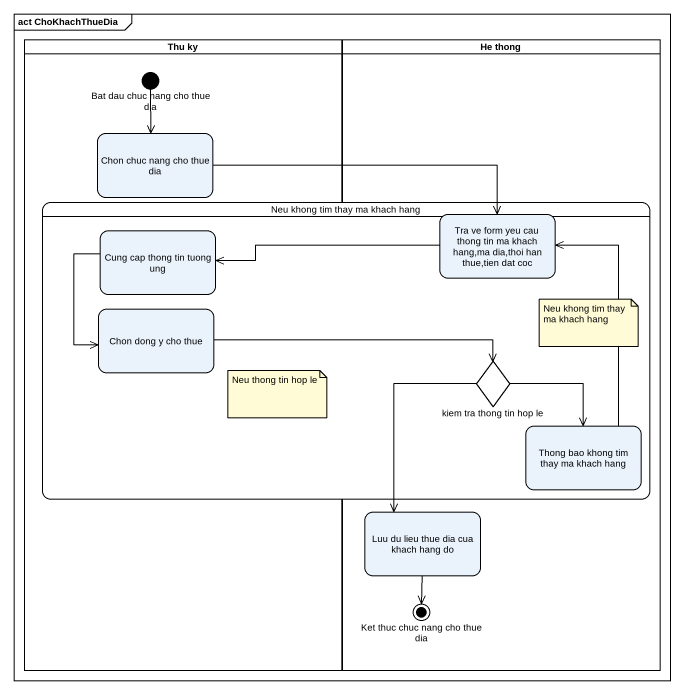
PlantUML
@startuml
mainframe act ChoKhachThueDia
hide empty description
state "Thu ky" as Thu_ky <<partition>> {
  state "Bat dau chuc nang cho thue dia" as Bat_dau_chuc_nang_cho_thue <<start>>
  state "Chon chuc nang cho thue dia" as Chon_chuc_nang_cho_thue_dia
}
state "He thong" as He_thong <<partition>> {
  state "Luu du lieu thue dia cua khach hang do" as Luu_du_lieu_thue_dia_cua
  state "Ket thuc chuc nang cho thue dia" as Ket_thuc_chuc_nang_cho_thue <<end>>
}
state "Neu khong tim thay ma khach hang" as Neu_khong_tim_thay_ma_khach {
  state "Cung cap thong tin tuong ung" as Cung_cap_thong_tin_tuong_ung
  state "Tra ve form yeu cau thong tin ma khach hang,ma dia,thoi han thue,tien dat coc" as Tra_ve_form_yeu_cau_thong
  state "Chon dong y cho thue" as Chon_dong_y_cho_thue
  state "kiem tra thong tin hop le" as kiem_tra_thong_tin_hop_le <<choice>>
  state "Thong bao khong tim thay ma khach hang" as Thong_bao_khong_tim_thay_ma
}
Bat_dau_chuc_nang_cho_thue --> Chon_chuc_nang_cho_thue_dia
Chon_chuc_nang_cho_thue_dia -right-> Tra_ve_form_yeu_cau_thong
Cung_cap_thong_tin_tuong_ung --> Chon_dong_y_cho_thue
Tra_ve_form_yeu_cau_thong -left-> Cung_cap_thong_tin_tuong_ung
Chon_dong_y_cho_thue -right-> kiem_tra_thong_tin_hop_le
kiem_tra_thong_tin_hop_le --> Thong_bao_khong_tim_thay_ma
kiem_tra_thong_tin_hop_le --> Luu_du_lieu_thue_dia_cua
Thong_bao_khong_tim_thay_ma -up-> Tra_ve_form_yeu_cau_thong
Luu_du_lieu_thue_dia_cua --> Ket_thuc_chuc_nang_cho_thue
note as N1
  Neu khong tim thay ma khach hang
end note
note as N2
  Neu thong tin hop le
end note
@enduml
